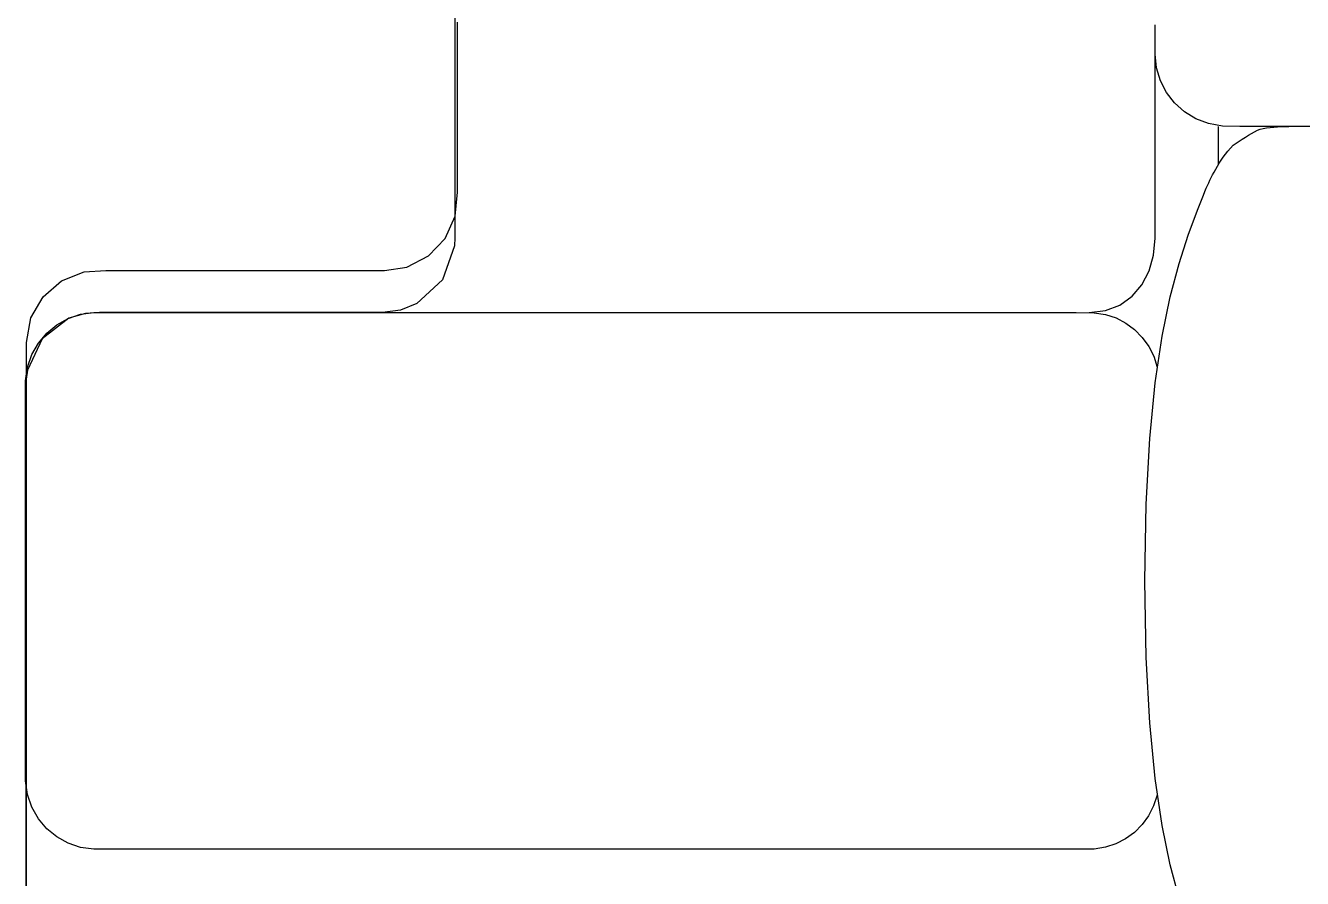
# Model space of a CAD drawing. Extents: x 1 to 47.7, y 0.2 to 35.
# Drawn here: x 36.708 to 37.238, y 13.012 to 13.366 of the extents above; entities that cross this region are included whole.
import ezdxf

# ---------------------------------------------------------------- set-up
doc = ezdxf.new("R2010")
doc.units = 0
doc.header["$MEASUREMENT"] = 0
for name, color, linetype in [('7_1__EMPTY_IO_BOARD_POSITI', 7, 'CONTINUOUS'), ('7_2___8__INDEPENDENT_INPUT', 7, 'CONTINUOUS'), ('7_3___8__OPTOISO_INDEPENDE', 7, 'CONTINUOUS'), ('7_4___24__OPTOISO_INDEPEND', 7, 'CONTINUOUS'), ('7_5___8__INDEPENDENT_INPUT', 7, 'CONTINUOUS'), ('7_6____8__INDEPENDENT_INPU', 7, 'CONTINUOUS'), ('7_7____8__OPTOISO_INDEPEND', 7, 'CONTINUOUS'), ('7_8____8__OPTOISO_INDEPEND', 7, 'CONTINUOUS')]:
    doc.layers.add(name, color=color, linetype=linetype)

msp = doc.modelspace()

# ---------------------------------------------------------------- linework, layer by layer
at = {"layer": '7_1__EMPTY_IO_BOARD_POSITI'}
msp.add_lwpolyline([(36.70819, 12.97941), (36.70819, 13.02575), (36.70819, 13.06786), (36.70819, 13.10559), (36.70819, 13.13879), (36.70819, 13.1673), (36.70819, 13.19097), (36.70819, 13.20965), (36.70819, 13.22318), (36.70819, 13.23141), (36.70819, 13.23418), (36.71002, 13.24447), (36.71506, 13.25324), (36.72266, 13.25983), (36.73216, 13.26357), (36.74113, 13.26419), (36.75092, 13.26419), (36.76579, 13.26419), (36.80326, 13.26419), (36.82213, 13.26419), (36.83859, 13.26419), (36.85079, 13.26419), (36.85685, 13.26419), (36.86608, 13.26554), (36.87511, 13.27017), (36.88205, 13.27744), (36.88624, 13.28671), (36.88719, 13.29661), (36.88719, 13.30239), (36.88719, 13.31114), (36.88719, 13.32242), (36.88719, 13.33583), (36.88719, 13.36732)], dxfattribs=at)
at = {"layer": '7_2___8__INDEPENDENT_INPUT'}
for points in [[(36.88612, 13.41177), (36.88612, 13.35922), (36.88612, 13.33463), (36.88612, 13.31289), (36.88612, 13.29529), (36.88612, 13.28313), (36.88612, 13.2777), (36.88597, 13.27438), (36.88097, 13.26027), (36.87033, 13.25039), (36.86349, 13.24764), (36.85596, 13.24667)], [(37.24352, 13.32395), (37.21211, 13.32395), (37.20481, 13.32409), (37.19911, 13.32515), (37.19384, 13.32718), (37.18909, 13.33006), (37.18497, 13.33372), (37.18159, 13.33803), (37.17905, 13.34291), (37.17745, 13.34825), (37.17689, 13.35395), (37.17689, 13.35443), (37.17689, 13.35569), (37.17689, 13.35749), (37.17689, 13.35959), (37.17689, 13.36176), (37.17689, 13.36374), (37.17689, 13.3653), (37.17689, 13.3662)], [(37.14952, 13.24667), (37.15628, 13.24748), (37.16223, 13.2498), (37.16729, 13.25345), (37.17136, 13.25822), (37.17438, 13.26396), (37.17625, 13.27046), (37.17689, 13.27754), (37.17689, 13.28177), (37.17689, 13.29269), (37.17689, 13.30763), (37.17689, 13.32389), (37.17689, 13.33883), (37.17689, 13.34975), (37.17689, 13.35398)], [(37.18681, 13.00351), (37.18315, 13.01733), (37.17979, 13.0337), (37.1769, 13.05316), (37.17464, 13.07623), (37.17317, 13.10344), (37.17265, 13.1353), (37.17317, 13.16716), (37.17464, 13.19436), (37.1769, 13.21742), (37.17979, 13.23688), (37.18315, 13.25326), (37.18681, 13.26707), (37.19063, 13.27886), (37.19444, 13.28914), (37.19692, 13.29546), (37.19754, 13.29696), (37.1981, 13.29828), (37.19863, 13.29948), (37.19914, 13.30059), (37.19965, 13.30166), (37.20018, 13.30271), (37.20074, 13.3038), (37.20135, 13.30497), (37.20202, 13.30621), (37.20273, 13.30744), (37.20348, 13.30867), (37.20429, 13.3099), (37.20516, 13.31115), (37.20609, 13.3124), (37.20708, 13.31369), (37.20815, 13.315), (37.2093, 13.31622), (37.21055, 13.31702), (37.21181, 13.31784), (37.21308, 13.31869), (37.21435, 13.31952), (37.21562, 13.32033), (37.21688, 13.32109), (37.21814, 13.32178), (37.21938, 13.32237), (37.22052, 13.32279), (37.22175, 13.3231), (37.22312, 13.32336), (37.22461, 13.32356), (37.22617, 13.32372), (37.22776, 13.32384), (37.22937, 13.32392), (37.23094, 13.32396), (37.23243, 13.32398)], [(37.20319, 13.30819), (37.20319, 13.32398)], [(37.17777, 13.04624), (37.17627, 13.0418), (37.17415, 13.03771), (37.17147, 13.03403), (37.16827, 13.03081), (37.16463, 13.02813), (37.1606, 13.02604), (37.15623, 13.02461), (37.15159, 13.02389), (37.1441, 13.02382), (37.11187, 13.02382), (37.05778, 13.02382), (36.99011, 13.02382), (36.91712, 13.02382), (36.84709, 13.02382), (36.78828, 13.02382), (36.74895, 13.02382), (36.7362, 13.02383), (36.73064, 13.02453), (36.72545, 13.02626), (36.72074, 13.02889), (36.71661, 13.03234), (36.71315, 13.03649), (36.71046, 13.04124), (36.70866, 13.0465), (36.70782, 13.05215), (36.70778, 13.05713), (36.70778, 13.07129), (36.70778, 13.09361), (36.70778, 13.12083), (36.70778, 13.14967), (36.70778, 13.17689), (36.70778, 13.19921), (36.70778, 13.21337), (36.70782, 13.21835), (36.70866, 13.224), (36.71046, 13.22925), (36.71315, 13.23401), (36.71661, 13.23816), (36.72074, 13.2416), (36.72545, 13.24423), (36.73064, 13.24595), (36.7362, 13.24665), (36.74895, 13.24667), (36.78828, 13.24667), (36.84709, 13.24667), (36.91712, 13.24667), (36.99011, 13.24667), (37.05778, 13.24667), (37.11187, 13.24667), (37.1441, 13.24667), (37.15161, 13.24659), (37.15627, 13.24587), (37.16065, 13.24442), (37.16469, 13.2423), (37.16834, 13.23959), (37.17152, 13.23635), (37.1742, 13.23263), (37.1763, 13.22849), (37.17777, 13.22401)], [(36.85596, 13.24663), (36.8539, 13.24663), (36.84816, 13.24663), (36.83944, 13.24663), (36.82841, 13.24663), (36.77477, 13.24663), (36.75176, 13.24663), (36.74358, 13.24663), (36.73853, 13.24663), (36.73274, 13.24628), (36.72581, 13.24427), (36.71462, 13.23571), (36.70855, 13.22268), (36.70804, 13.21895), (36.70796, 13.21703), (36.70795, 13.2146), (36.70795, 13.20984), (36.70795, 13.20235), (36.70795, 13.19219), (36.70795, 13.17941), (36.70795, 13.16407), (36.70795, 13.14623), (36.70795, 13.12593), (36.70795, 13.10325), (36.70795, 13.07822), (36.70795, 13.05091), (36.70795, 13.02138), (36.70795, 12.98967)]]:
    msp.add_lwpolyline(points, dxfattribs=at)
at = {"layer": '7_3___8__OPTOISO_INDEPENDE'}
for points in [[(36.88612, 13.41177), (36.88612, 13.35922), (36.88612, 13.33463), (36.88612, 13.31289), (36.88612, 13.29529), (36.88612, 13.28313), (36.88612, 13.2777), (36.88597, 13.27438), (36.88097, 13.26027), (36.87033, 13.25039), (36.86349, 13.24764), (36.85596, 13.24667)], [(37.24352, 13.32395), (37.21211, 13.32395), (37.20481, 13.32409), (37.19911, 13.32515), (37.19384, 13.32718), (37.18909, 13.33006), (37.18497, 13.33372), (37.18159, 13.33803), (37.17905, 13.34291), (37.17745, 13.34825), (37.17689, 13.35395), (37.17689, 13.35443), (37.17689, 13.35569), (37.17689, 13.35749), (37.17689, 13.35959), (37.17689, 13.36176), (37.17689, 13.36374), (37.17689, 13.3653), (37.17689, 13.3662)], [(37.14952, 13.24667), (37.15628, 13.24748), (37.16223, 13.2498), (37.16729, 13.25345), (37.17136, 13.25822), (37.17438, 13.26396), (37.17625, 13.27046), (37.17689, 13.27754), (37.17689, 13.28177), (37.17689, 13.29269), (37.17689, 13.30763), (37.17689, 13.32389), (37.17689, 13.33883), (37.17689, 13.34975), (37.17689, 13.35398)], [(37.18681, 13.00351), (37.18315, 13.01733), (37.17979, 13.0337), (37.1769, 13.05316), (37.17464, 13.07623), (37.17317, 13.10344), (37.17265, 13.1353), (37.17317, 13.16716), (37.17464, 13.19436), (37.1769, 13.21742), (37.17979, 13.23688), (37.18315, 13.25326), (37.18681, 13.26707), (37.19063, 13.27886), (37.19444, 13.28914), (37.19692, 13.29546), (37.19754, 13.29696), (37.1981, 13.29828), (37.19863, 13.29948), (37.19914, 13.30059), (37.19965, 13.30166), (37.20018, 13.30271), (37.20074, 13.3038), (37.20135, 13.30497), (37.20202, 13.30621), (37.20273, 13.30744), (37.20348, 13.30867), (37.20429, 13.3099), (37.20516, 13.31115), (37.20609, 13.3124), (37.20708, 13.31369), (37.20815, 13.315), (37.2093, 13.31622), (37.21055, 13.31702), (37.21181, 13.31784), (37.21308, 13.31869), (37.21435, 13.31952), (37.21562, 13.32033), (37.21688, 13.32109), (37.21814, 13.32178), (37.21938, 13.32237), (37.22052, 13.32279), (37.22175, 13.3231), (37.22312, 13.32336), (37.22461, 13.32356), (37.22617, 13.32372), (37.22776, 13.32384), (37.22937, 13.32392), (37.23094, 13.32396), (37.23243, 13.32398)], [(37.20319, 13.30819), (37.20319, 13.32398)], [(37.17777, 13.04624), (37.17627, 13.0418), (37.17415, 13.03771), (37.17147, 13.03403), (37.16827, 13.03081), (37.16463, 13.02813), (37.1606, 13.02604), (37.15623, 13.02461), (37.15159, 13.02389), (37.1441, 13.02382), (37.11187, 13.02382), (37.05778, 13.02382), (36.99011, 13.02382), (36.91712, 13.02382), (36.84709, 13.02382), (36.78828, 13.02382), (36.74895, 13.02382), (36.7362, 13.02383), (36.73064, 13.02453), (36.72545, 13.02626), (36.72074, 13.02889), (36.71661, 13.03234), (36.71315, 13.03649), (36.71046, 13.04124), (36.70866, 13.0465), (36.70782, 13.05215), (36.70778, 13.05713), (36.70778, 13.07129), (36.70778, 13.09361), (36.70778, 13.12083), (36.70778, 13.14967), (36.70778, 13.17689), (36.70778, 13.19921), (36.70778, 13.21337), (36.70782, 13.21835), (36.70866, 13.224), (36.71046, 13.22925), (36.71315, 13.23401), (36.71661, 13.23816), (36.72074, 13.2416), (36.72545, 13.24423), (36.73064, 13.24595), (36.7362, 13.24665), (36.74895, 13.24667), (36.78828, 13.24667), (36.84709, 13.24667), (36.91712, 13.24667), (36.99011, 13.24667), (37.05778, 13.24667), (37.11187, 13.24667), (37.1441, 13.24667), (37.15161, 13.24659), (37.15627, 13.24587), (37.16065, 13.24442), (37.16469, 13.2423), (37.16834, 13.23959), (37.17152, 13.23635), (37.1742, 13.23263), (37.1763, 13.22849), (37.17777, 13.22401)], [(36.85596, 13.24663), (36.8539, 13.24663), (36.84816, 13.24663), (36.83944, 13.24663), (36.82841, 13.24663), (36.77477, 13.24663), (36.75176, 13.24663), (36.74358, 13.24663), (36.73853, 13.24663), (36.73274, 13.24628), (36.72581, 13.24427), (36.71462, 13.23571), (36.70855, 13.22268), (36.70804, 13.21895), (36.70796, 13.21703), (36.70795, 13.2146), (36.70795, 13.20984), (36.70795, 13.20235), (36.70795, 13.19219), (36.70795, 13.17941), (36.70795, 13.16407), (36.70795, 13.14623), (36.70795, 13.12593), (36.70795, 13.10325), (36.70795, 13.07822), (36.70795, 13.05091), (36.70795, 13.02138), (36.70795, 12.98967)]]:
    msp.add_lwpolyline(points, dxfattribs=at)
at = {"layer": '7_4___24__OPTOISO_INDEPEND'}
for points in [[(36.88612, 13.41177), (36.88612, 13.35922), (36.88612, 13.33463), (36.88612, 13.31289), (36.88612, 13.29529), (36.88612, 13.28313), (36.88612, 13.2777), (36.88597, 13.27438), (36.88097, 13.26027), (36.87033, 13.25039), (36.86349, 13.24764), (36.85596, 13.24667)], [(37.24352, 13.32395), (37.21211, 13.32395), (37.20481, 13.32409), (37.19911, 13.32515), (37.19384, 13.32718), (37.18909, 13.33006), (37.18497, 13.33372), (37.18159, 13.33803), (37.17905, 13.34291), (37.17745, 13.34825), (37.17689, 13.35395), (37.17689, 13.35443), (37.17689, 13.35569), (37.17689, 13.35749), (37.17689, 13.35959), (37.17689, 13.36176), (37.17689, 13.36374), (37.17689, 13.3653), (37.17689, 13.3662)], [(37.14952, 13.24667), (37.15628, 13.24748), (37.16223, 13.2498), (37.16729, 13.25345), (37.17136, 13.25822), (37.17438, 13.26396), (37.17625, 13.27046), (37.17689, 13.27754), (37.17689, 13.28177), (37.17689, 13.29269), (37.17689, 13.30763), (37.17689, 13.32389), (37.17689, 13.33883), (37.17689, 13.34975), (37.17689, 13.35398)], [(37.18681, 13.00351), (37.18315, 13.01733), (37.17979, 13.0337), (37.1769, 13.05316), (37.17464, 13.07623), (37.17317, 13.10344), (37.17265, 13.1353), (37.17317, 13.16716), (37.17464, 13.19436), (37.1769, 13.21742), (37.17979, 13.23688), (37.18315, 13.25326), (37.18681, 13.26707), (37.19063, 13.27886), (37.19444, 13.28914), (37.19692, 13.29546), (37.19754, 13.29696), (37.1981, 13.29828), (37.19863, 13.29948), (37.19914, 13.30059), (37.19965, 13.30166), (37.20018, 13.30271), (37.20074, 13.3038), (37.20135, 13.30497), (37.20202, 13.30621), (37.20273, 13.30744), (37.20348, 13.30867), (37.20429, 13.3099), (37.20516, 13.31115), (37.20609, 13.3124), (37.20708, 13.31369), (37.20815, 13.315), (37.2093, 13.31622), (37.21055, 13.31702), (37.21181, 13.31784), (37.21308, 13.31869), (37.21435, 13.31952), (37.21562, 13.32033), (37.21688, 13.32109), (37.21814, 13.32178), (37.21938, 13.32237), (37.22052, 13.32279), (37.22175, 13.3231), (37.22312, 13.32336), (37.22461, 13.32356), (37.22617, 13.32372), (37.22776, 13.32384), (37.22937, 13.32392), (37.23094, 13.32396), (37.23243, 13.32398)], [(37.20319, 13.30819), (37.20319, 13.32398)], [(37.17777, 13.04624), (37.17627, 13.0418), (37.17415, 13.03771), (37.17147, 13.03403), (37.16827, 13.03081), (37.16463, 13.02813), (37.1606, 13.02604), (37.15623, 13.02461), (37.15159, 13.02389), (37.1441, 13.02382), (37.11187, 13.02382), (37.05778, 13.02382), (36.99011, 13.02382), (36.91712, 13.02382), (36.84709, 13.02382), (36.78828, 13.02382), (36.74895, 13.02382), (36.7362, 13.02383), (36.73064, 13.02453), (36.72545, 13.02626), (36.72074, 13.02889), (36.71661, 13.03234), (36.71315, 13.03649), (36.71046, 13.04124), (36.70866, 13.0465), (36.70782, 13.05215), (36.70778, 13.05713), (36.70778, 13.07129), (36.70778, 13.09361), (36.70778, 13.12083), (36.70778, 13.14967), (36.70778, 13.17689), (36.70778, 13.19921), (36.70778, 13.21337), (36.70782, 13.21835), (36.70866, 13.224), (36.71046, 13.22925), (36.71315, 13.23401), (36.71661, 13.23816), (36.72074, 13.2416), (36.72545, 13.24423), (36.73064, 13.24595), (36.7362, 13.24665), (36.74895, 13.24667), (36.78828, 13.24667), (36.84709, 13.24667), (36.91712, 13.24667), (36.99011, 13.24667), (37.05778, 13.24667), (37.11187, 13.24667), (37.1441, 13.24667), (37.15161, 13.24659), (37.15627, 13.24587), (37.16065, 13.24442), (37.16469, 13.2423), (37.16834, 13.23959), (37.17152, 13.23635), (37.1742, 13.23263), (37.1763, 13.22849), (37.17777, 13.22401)], [(36.85596, 13.24663), (36.8539, 13.24663), (36.84816, 13.24663), (36.83944, 13.24663), (36.82841, 13.24663), (36.77477, 13.24663), (36.75176, 13.24663), (36.74358, 13.24663), (36.73853, 13.24663), (36.73274, 13.24628), (36.72581, 13.24427), (36.71462, 13.23571), (36.70855, 13.22268), (36.70804, 13.21895), (36.70796, 13.21703), (36.70795, 13.2146), (36.70795, 13.20984), (36.70795, 13.20235), (36.70795, 13.19219), (36.70795, 13.17941), (36.70795, 13.16407), (36.70795, 13.14623), (36.70795, 13.12593), (36.70795, 13.10325), (36.70795, 13.07822), (36.70795, 13.05091), (36.70795, 13.02138), (36.70795, 12.98967)]]:
    msp.add_lwpolyline(points, dxfattribs=at)
at = {"layer": '7_5___8__INDEPENDENT_INPUT'}
for points in [[(36.88612, 13.41177), (36.88612, 13.35922), (36.88612, 13.33463), (36.88612, 13.31289), (36.88612, 13.29529), (36.88612, 13.28313), (36.88612, 13.2777), (36.88597, 13.27438), (36.88097, 13.26027), (36.87033, 13.25039), (36.86349, 13.24764), (36.85596, 13.24667)], [(37.24352, 13.32395), (37.21211, 13.32395), (37.20481, 13.32409), (37.19911, 13.32515), (37.19384, 13.32718), (37.18909, 13.33006), (37.18497, 13.33372), (37.18159, 13.33803), (37.17905, 13.34291), (37.17745, 13.34825), (37.17689, 13.35395), (37.17689, 13.35443), (37.17689, 13.35569), (37.17689, 13.35749), (37.17689, 13.35959), (37.17689, 13.36176), (37.17689, 13.36374), (37.17689, 13.3653), (37.17689, 13.3662)], [(37.14952, 13.24667), (37.15628, 13.24748), (37.16223, 13.2498), (37.16729, 13.25345), (37.17136, 13.25822), (37.17438, 13.26396), (37.17625, 13.27046), (37.17689, 13.27754), (37.17689, 13.28177), (37.17689, 13.29269), (37.17689, 13.30763), (37.17689, 13.32389), (37.17689, 13.33883), (37.17689, 13.34975), (37.17689, 13.35398)], [(37.18681, 13.00351), (37.18315, 13.01733), (37.17979, 13.0337), (37.1769, 13.05316), (37.17464, 13.07623), (37.17317, 13.10344), (37.17265, 13.1353), (37.17317, 13.16716), (37.17464, 13.19436), (37.1769, 13.21742), (37.17979, 13.23688), (37.18315, 13.25326), (37.18681, 13.26707), (37.19063, 13.27886), (37.19444, 13.28914), (37.19692, 13.29546), (37.19754, 13.29696), (37.1981, 13.29828), (37.19863, 13.29948), (37.19914, 13.30059), (37.19965, 13.30166), (37.20018, 13.30271), (37.20074, 13.3038), (37.20135, 13.30497), (37.20202, 13.30621), (37.20273, 13.30744), (37.20348, 13.30867), (37.20429, 13.3099), (37.20516, 13.31115), (37.20609, 13.3124), (37.20708, 13.31369), (37.20815, 13.315), (37.2093, 13.31622), (37.21055, 13.31702), (37.21181, 13.31784), (37.21308, 13.31869), (37.21435, 13.31952), (37.21562, 13.32033), (37.21688, 13.32109), (37.21814, 13.32178), (37.21938, 13.32237), (37.22052, 13.32279), (37.22175, 13.3231), (37.22312, 13.32336), (37.22461, 13.32356), (37.22617, 13.32372), (37.22776, 13.32384), (37.22937, 13.32392), (37.23094, 13.32396), (37.23243, 13.32398)], [(37.20319, 13.30819), (37.20319, 13.32398)], [(37.17777, 13.04624), (37.17627, 13.0418), (37.17415, 13.03771), (37.17147, 13.03403), (37.16827, 13.03081), (37.16463, 13.02813), (37.1606, 13.02604), (37.15623, 13.02461), (37.15159, 13.02389), (37.1441, 13.02382), (37.11187, 13.02382), (37.05778, 13.02382), (36.99011, 13.02382), (36.91712, 13.02382), (36.84709, 13.02382), (36.78828, 13.02382), (36.74895, 13.02382), (36.7362, 13.02383), (36.73064, 13.02453), (36.72545, 13.02626), (36.72074, 13.02889), (36.71661, 13.03234), (36.71315, 13.03649), (36.71046, 13.04124), (36.70866, 13.0465), (36.70782, 13.05215), (36.70778, 13.05713), (36.70778, 13.07129), (36.70778, 13.09361), (36.70778, 13.12083), (36.70778, 13.14967), (36.70778, 13.17689), (36.70778, 13.19921), (36.70778, 13.21337), (36.70782, 13.21835), (36.70866, 13.224), (36.71046, 13.22925), (36.71315, 13.23401), (36.71661, 13.23816), (36.72074, 13.2416), (36.72545, 13.24423), (36.73064, 13.24595), (36.7362, 13.24665), (36.74895, 13.24667), (36.78828, 13.24667), (36.84709, 13.24667), (36.91712, 13.24667), (36.99011, 13.24667), (37.05778, 13.24667), (37.11187, 13.24667), (37.1441, 13.24667), (37.15161, 13.24659), (37.15627, 13.24587), (37.16065, 13.24442), (37.16469, 13.2423), (37.16834, 13.23959), (37.17152, 13.23635), (37.1742, 13.23263), (37.1763, 13.22849), (37.17777, 13.22401)], [(36.85596, 13.24663), (36.8539, 13.24663), (36.84816, 13.24663), (36.83944, 13.24663), (36.82841, 13.24663), (36.77477, 13.24663), (36.75176, 13.24663), (36.74358, 13.24663), (36.73853, 13.24663), (36.73274, 13.24628), (36.72581, 13.24427), (36.71462, 13.23571), (36.70855, 13.22268), (36.70804, 13.21895), (36.70796, 13.21703), (36.70795, 13.2146), (36.70795, 13.20984), (36.70795, 13.20235), (36.70795, 13.19219), (36.70795, 13.17941), (36.70795, 13.16407), (36.70795, 13.14623), (36.70795, 13.12593), (36.70795, 13.10325), (36.70795, 13.07822), (36.70795, 13.05091), (36.70795, 13.02138), (36.70795, 12.98967)]]:
    msp.add_lwpolyline(points, dxfattribs=at)
at = {"layer": '7_6____8__INDEPENDENT_INPU'}
for points in [[(36.88612, 13.41177), (36.88612, 13.35922), (36.88612, 13.33463), (36.88612, 13.31289), (36.88612, 13.29529), (36.88612, 13.28313), (36.88612, 13.2777), (36.88597, 13.27438), (36.88097, 13.26027), (36.87033, 13.25039), (36.86349, 13.24764), (36.85596, 13.24667)], [(37.24352, 13.32395), (37.21211, 13.32395), (37.20481, 13.32409), (37.19911, 13.32515), (37.19384, 13.32718), (37.18909, 13.33006), (37.18497, 13.33372), (37.18159, 13.33803), (37.17905, 13.34291), (37.17745, 13.34825), (37.17689, 13.35395), (37.17689, 13.35443), (37.17689, 13.35569), (37.17689, 13.35749), (37.17689, 13.35959), (37.17689, 13.36176), (37.17689, 13.36374), (37.17689, 13.3653), (37.17689, 13.3662)], [(37.14952, 13.24667), (37.15628, 13.24748), (37.16223, 13.2498), (37.16729, 13.25345), (37.17136, 13.25822), (37.17438, 13.26396), (37.17625, 13.27046), (37.17689, 13.27754), (37.17689, 13.28177), (37.17689, 13.29269), (37.17689, 13.30763), (37.17689, 13.32389), (37.17689, 13.33883), (37.17689, 13.34975), (37.17689, 13.35398)], [(37.18681, 13.00351), (37.18315, 13.01733), (37.17979, 13.0337), (37.1769, 13.05316), (37.17464, 13.07623), (37.17317, 13.10344), (37.17265, 13.1353), (37.17317, 13.16716), (37.17464, 13.19436), (37.1769, 13.21742), (37.17979, 13.23688), (37.18315, 13.25326), (37.18681, 13.26707), (37.19063, 13.27886), (37.19444, 13.28914), (37.19692, 13.29546), (37.19754, 13.29696), (37.1981, 13.29828), (37.19863, 13.29948), (37.19914, 13.30059), (37.19965, 13.30166), (37.20018, 13.30271), (37.20074, 13.3038), (37.20135, 13.30497), (37.20202, 13.30621), (37.20273, 13.30744), (37.20348, 13.30867), (37.20429, 13.3099), (37.20516, 13.31115), (37.20609, 13.3124), (37.20708, 13.31369), (37.20815, 13.315), (37.2093, 13.31622), (37.21055, 13.31702), (37.21181, 13.31784), (37.21308, 13.31869), (37.21435, 13.31952), (37.21562, 13.32033), (37.21688, 13.32109), (37.21814, 13.32178), (37.21938, 13.32237), (37.22052, 13.32279), (37.22175, 13.3231), (37.22312, 13.32336), (37.22461, 13.32356), (37.22617, 13.32372), (37.22776, 13.32384), (37.22937, 13.32392), (37.23094, 13.32396), (37.23243, 13.32398)], [(37.20319, 13.30819), (37.20319, 13.32398)], [(37.17777, 13.04624), (37.17627, 13.0418), (37.17415, 13.03771), (37.17147, 13.03403), (37.16827, 13.03081), (37.16463, 13.02813), (37.1606, 13.02604), (37.15623, 13.02461), (37.15159, 13.02389), (37.1441, 13.02382), (37.11187, 13.02382), (37.05778, 13.02382), (36.99011, 13.02382), (36.91712, 13.02382), (36.84709, 13.02382), (36.78828, 13.02382), (36.74895, 13.02382), (36.7362, 13.02383), (36.73064, 13.02453), (36.72545, 13.02626), (36.72074, 13.02889), (36.71661, 13.03234), (36.71315, 13.03649), (36.71046, 13.04124), (36.70866, 13.0465), (36.70782, 13.05215), (36.70778, 13.05713), (36.70778, 13.07129), (36.70778, 13.09361), (36.70778, 13.12083), (36.70778, 13.14967), (36.70778, 13.17689), (36.70778, 13.19921), (36.70778, 13.21337), (36.70782, 13.21835), (36.70866, 13.224), (36.71046, 13.22925), (36.71315, 13.23401), (36.71661, 13.23816), (36.72074, 13.2416), (36.72545, 13.24423), (36.73064, 13.24595), (36.7362, 13.24665), (36.74895, 13.24667), (36.78828, 13.24667), (36.84709, 13.24667), (36.91712, 13.24667), (36.99011, 13.24667), (37.05778, 13.24667), (37.11187, 13.24667), (37.1441, 13.24667), (37.15161, 13.24659), (37.15627, 13.24587), (37.16065, 13.24442), (37.16469, 13.2423), (37.16834, 13.23959), (37.17152, 13.23635), (37.1742, 13.23263), (37.1763, 13.22849), (37.17777, 13.22401)], [(36.85596, 13.24663), (36.8539, 13.24663), (36.84816, 13.24663), (36.83944, 13.24663), (36.82841, 13.24663), (36.77477, 13.24663), (36.75176, 13.24663), (36.74358, 13.24663), (36.73853, 13.24663), (36.73274, 13.24628), (36.72581, 13.24427), (36.71462, 13.23571), (36.70855, 13.22268), (36.70804, 13.21895), (36.70796, 13.21703), (36.70795, 13.2146), (36.70795, 13.20984), (36.70795, 13.20235), (36.70795, 13.19219), (36.70795, 13.17941), (36.70795, 13.16407), (36.70795, 13.14623), (36.70795, 13.12593), (36.70795, 13.10325), (36.70795, 13.07822), (36.70795, 13.05091), (36.70795, 13.02138), (36.70795, 12.98967)]]:
    msp.add_lwpolyline(points, dxfattribs=at)
at = {"layer": '7_7____8__OPTOISO_INDEPEND'}
for points in [[(36.88612, 13.41177), (36.88612, 13.35922), (36.88612, 13.33463), (36.88612, 13.31289), (36.88612, 13.29529), (36.88612, 13.28313), (36.88612, 13.2777), (36.88597, 13.27438), (36.88097, 13.26027), (36.87033, 13.25039), (36.86349, 13.24764), (36.85596, 13.24667)], [(37.24352, 13.32395), (37.21211, 13.32395), (37.20481, 13.32409), (37.19911, 13.32515), (37.19384, 13.32718), (37.18909, 13.33006), (37.18497, 13.33372), (37.18159, 13.33803), (37.17905, 13.34291), (37.17745, 13.34825), (37.17689, 13.35395), (37.17689, 13.35443), (37.17689, 13.35569), (37.17689, 13.35749), (37.17689, 13.35959), (37.17689, 13.36176), (37.17689, 13.36374), (37.17689, 13.3653), (37.17689, 13.3662)], [(37.14952, 13.24667), (37.15628, 13.24748), (37.16223, 13.2498), (37.16729, 13.25345), (37.17136, 13.25822), (37.17438, 13.26396), (37.17625, 13.27046), (37.17689, 13.27754), (37.17689, 13.28177), (37.17689, 13.29269), (37.17689, 13.30763), (37.17689, 13.32389), (37.17689, 13.33883), (37.17689, 13.34975), (37.17689, 13.35398)], [(37.18681, 13.00351), (37.18315, 13.01733), (37.17979, 13.0337), (37.1769, 13.05316), (37.17464, 13.07623), (37.17317, 13.10344), (37.17265, 13.1353), (37.17317, 13.16716), (37.17464, 13.19436), (37.1769, 13.21742), (37.17979, 13.23688), (37.18315, 13.25326), (37.18681, 13.26707), (37.19063, 13.27886), (37.19444, 13.28914), (37.19692, 13.29546), (37.19754, 13.29696), (37.1981, 13.29828), (37.19863, 13.29948), (37.19914, 13.30059), (37.19965, 13.30166), (37.20018, 13.30271), (37.20074, 13.3038), (37.20135, 13.30497), (37.20202, 13.30621), (37.20273, 13.30744), (37.20348, 13.30867), (37.20429, 13.3099), (37.20516, 13.31115), (37.20609, 13.3124), (37.20708, 13.31369), (37.20815, 13.315), (37.2093, 13.31622), (37.21055, 13.31702), (37.21181, 13.31784), (37.21308, 13.31869), (37.21435, 13.31952), (37.21562, 13.32033), (37.21688, 13.32109), (37.21814, 13.32178), (37.21938, 13.32237), (37.22052, 13.32279), (37.22175, 13.3231), (37.22312, 13.32336), (37.22461, 13.32356), (37.22617, 13.32372), (37.22776, 13.32384), (37.22937, 13.32392), (37.23094, 13.32396), (37.23243, 13.32398)], [(37.20319, 13.30819), (37.20319, 13.32398)], [(37.17777, 13.04624), (37.17627, 13.0418), (37.17415, 13.03771), (37.17147, 13.03403), (37.16827, 13.03081), (37.16463, 13.02813), (37.1606, 13.02604), (37.15623, 13.02461), (37.15159, 13.02389), (37.1441, 13.02382), (37.11187, 13.02382), (37.05778, 13.02382), (36.99011, 13.02382), (36.91712, 13.02382), (36.84709, 13.02382), (36.78828, 13.02382), (36.74895, 13.02382), (36.7362, 13.02383), (36.73064, 13.02453), (36.72545, 13.02626), (36.72074, 13.02889), (36.71661, 13.03234), (36.71315, 13.03649), (36.71046, 13.04124), (36.70866, 13.0465), (36.70782, 13.05215), (36.70778, 13.05713), (36.70778, 13.07129), (36.70778, 13.09361), (36.70778, 13.12083), (36.70778, 13.14967), (36.70778, 13.17689), (36.70778, 13.19921), (36.70778, 13.21337), (36.70782, 13.21835), (36.70866, 13.224), (36.71046, 13.22925), (36.71315, 13.23401), (36.71661, 13.23816), (36.72074, 13.2416), (36.72545, 13.24423), (36.73064, 13.24595), (36.7362, 13.24665), (36.74895, 13.24667), (36.78828, 13.24667), (36.84709, 13.24667), (36.91712, 13.24667), (36.99011, 13.24667), (37.05778, 13.24667), (37.11187, 13.24667), (37.1441, 13.24667), (37.15161, 13.24659), (37.15627, 13.24587), (37.16065, 13.24442), (37.16469, 13.2423), (37.16834, 13.23959), (37.17152, 13.23635), (37.1742, 13.23263), (37.1763, 13.22849), (37.17777, 13.22401)], [(36.85596, 13.24663), (36.8539, 13.24663), (36.84816, 13.24663), (36.83944, 13.24663), (36.82841, 13.24663), (36.77477, 13.24663), (36.75176, 13.24663), (36.74358, 13.24663), (36.73853, 13.24663), (36.73274, 13.24628), (36.72581, 13.24427), (36.71462, 13.23571), (36.70855, 13.22268), (36.70804, 13.21895), (36.70796, 13.21703), (36.70795, 13.2146), (36.70795, 13.20984), (36.70795, 13.20235), (36.70795, 13.19219), (36.70795, 13.17941), (36.70795, 13.16407), (36.70795, 13.14623), (36.70795, 13.12593), (36.70795, 13.10325), (36.70795, 13.07822), (36.70795, 13.05091), (36.70795, 13.02138), (36.70795, 12.98967)]]:
    msp.add_lwpolyline(points, dxfattribs=at)
at = {"layer": '7_8____8__OPTOISO_INDEPEND'}
for points in [[(36.88612, 13.41177), (36.88612, 13.35922), (36.88612, 13.33463), (36.88612, 13.31289), (36.88612, 13.29529), (36.88612, 13.28313), (36.88612, 13.2777), (36.88597, 13.27438), (36.88097, 13.26027), (36.87033, 13.25039), (36.86349, 13.24764), (36.85596, 13.24667)], [(37.24352, 13.32395), (37.21211, 13.32395), (37.20481, 13.32409), (37.19911, 13.32515), (37.19384, 13.32718), (37.18909, 13.33006), (37.18497, 13.33372), (37.18159, 13.33803), (37.17905, 13.34291), (37.17745, 13.34825), (37.17689, 13.35395), (37.17689, 13.35443), (37.17689, 13.35569), (37.17689, 13.35749), (37.17689, 13.35959), (37.17689, 13.36176), (37.17689, 13.36374), (37.17689, 13.3653), (37.17689, 13.3662)], [(37.14952, 13.24667), (37.15628, 13.24748), (37.16223, 13.2498), (37.16729, 13.25345), (37.17136, 13.25822), (37.17438, 13.26396), (37.17625, 13.27046), (37.17689, 13.27754), (37.17689, 13.28177), (37.17689, 13.29269), (37.17689, 13.30763), (37.17689, 13.32389), (37.17689, 13.33883), (37.17689, 13.34975), (37.17689, 13.35398)], [(37.18681, 13.00351), (37.18315, 13.01733), (37.17979, 13.0337), (37.1769, 13.05316), (37.17464, 13.07623), (37.17317, 13.10344), (37.17265, 13.1353), (37.17317, 13.16716), (37.17464, 13.19436), (37.1769, 13.21742), (37.17979, 13.23688), (37.18315, 13.25326), (37.18681, 13.26707), (37.19063, 13.27886), (37.19444, 13.28914), (37.19692, 13.29546), (37.19754, 13.29696), (37.1981, 13.29828), (37.19863, 13.29948), (37.19914, 13.30059), (37.19965, 13.30166), (37.20018, 13.30271), (37.20074, 13.3038), (37.20135, 13.30497), (37.20202, 13.30621), (37.20273, 13.30744), (37.20348, 13.30867), (37.20429, 13.3099), (37.20516, 13.31115), (37.20609, 13.3124), (37.20708, 13.31369), (37.20815, 13.315), (37.2093, 13.31622), (37.21055, 13.31702), (37.21181, 13.31784), (37.21308, 13.31869), (37.21435, 13.31952), (37.21562, 13.32033), (37.21688, 13.32109), (37.21814, 13.32178), (37.21938, 13.32237), (37.22052, 13.32279), (37.22175, 13.3231), (37.22312, 13.32336), (37.22461, 13.32356), (37.22617, 13.32372), (37.22776, 13.32384), (37.22937, 13.32392), (37.23094, 13.32396), (37.23243, 13.32398)], [(37.20319, 13.30819), (37.20319, 13.32398)], [(37.17777, 13.04624), (37.17627, 13.0418), (37.17415, 13.03771), (37.17147, 13.03403), (37.16827, 13.03081), (37.16463, 13.02813), (37.1606, 13.02604), (37.15623, 13.02461), (37.15159, 13.02389), (37.1441, 13.02382), (37.11187, 13.02382), (37.05778, 13.02382), (36.99011, 13.02382), (36.91712, 13.02382), (36.84709, 13.02382), (36.78828, 13.02382), (36.74895, 13.02382), (36.7362, 13.02383), (36.73064, 13.02453), (36.72545, 13.02626), (36.72074, 13.02889), (36.71661, 13.03234), (36.71315, 13.03649), (36.71046, 13.04124), (36.70866, 13.0465), (36.70782, 13.05215), (36.70778, 13.05713), (36.70778, 13.07129), (36.70778, 13.09361), (36.70778, 13.12083), (36.70778, 13.14967), (36.70778, 13.17689), (36.70778, 13.19921), (36.70778, 13.21337), (36.70782, 13.21835), (36.70866, 13.224), (36.71046, 13.22925), (36.71315, 13.23401), (36.71661, 13.23816), (36.72074, 13.2416), (36.72545, 13.24423), (36.73064, 13.24595), (36.7362, 13.24665), (36.74895, 13.24667), (36.78828, 13.24667), (36.84709, 13.24667), (36.91712, 13.24667), (36.99011, 13.24667), (37.05778, 13.24667), (37.11187, 13.24667), (37.1441, 13.24667), (37.15161, 13.24659), (37.15627, 13.24587), (37.16065, 13.24442), (37.16469, 13.2423), (37.16834, 13.23959), (37.17152, 13.23635), (37.1742, 13.23263), (37.1763, 13.22849), (37.17777, 13.22401)], [(36.85596, 13.24663), (36.8539, 13.24663), (36.84816, 13.24663), (36.83944, 13.24663), (36.82841, 13.24663), (36.77477, 13.24663), (36.75176, 13.24663), (36.74358, 13.24663), (36.73853, 13.24663), (36.73274, 13.24628), (36.72581, 13.24427), (36.71462, 13.23571), (36.70855, 13.22268), (36.70804, 13.21895), (36.70796, 13.21703), (36.70795, 13.2146), (36.70795, 13.20984), (36.70795, 13.20235), (36.70795, 13.19219), (36.70795, 13.17941), (36.70795, 13.16407), (36.70795, 13.14623), (36.70795, 13.12593), (36.70795, 13.10325), (36.70795, 13.07822), (36.70795, 13.05091), (36.70795, 13.02138), (36.70795, 12.98967)]]:
    msp.add_lwpolyline(points, dxfattribs=at)

doc.saveas('drawing.dxf')
